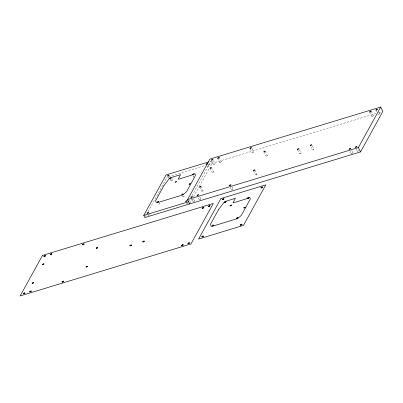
<?xml version="1.0" encoding="UTF-8"?>
<svg xmlns="http://www.w3.org/2000/svg" width="403" height="403" viewBox="0 0 403 403"><rect width="100%" height="100%" fill="white"/><g stroke="black" fill="none" stroke-linecap="round" stroke-linejoin="round"><path stroke-width="0.3" stroke-dasharray="2.02 1.51" d="M145.423 216.482L146.027 215.388M148.143 211.555L167.154 177.068M188.644 201.742L189.551 200.1M191.964 195.717L210.981 161.23L212.038 163.406L210.225 166.691M190.004 203.364L192.417 198.986M193.626 196.795L199.057 186.942M199.359 186.398L209.021 168.877M209.787 161.593L210.981 161.23M168.353 176.705L205.454 165.406M208.447 164.5L376.236 113.414M378.639 112.679L381.047 111.948M378.805 111.958L379.596 113.586M375.898 110.064L376.689 111.696M371.203 111.152L373.314 115.5M369.616 111.979L371.727 116.326M356.166 148.914L357.486 151.634M351.733 150.546L352.791 152.722M350.147 151.372L351.204 153.543M312.3 145.821L313.887 149.08M310.713 146.647L312.3 149.906M299.464 149.725L301.051 152.989M297.615 150.007L299.464 153.81M265.204 151.12L267.315 155.467M263.844 151.825L265.955 156.173M252.082 148.667L253.663 151.926M250.228 148.949L252.077 152.752M254.847 169.905L256.958 174.252M253.487 170.61L255.598 174.957M219.237 157.422L221.348 161.764M232.083 186.977L233.141 189.148A0.897 0.297 -25.9 0 1 232.329 189.899M217.65 158.243L219.761 162.59M230.234 187.259L231.554 189.974M213.484 160.419L215.066 163.678M211.897 161.245L213.479 164.505M211.348 167.517L213.459 171.859M208.255 164.505L208.784 165.593M209.988 168.222L212.099 172.57M200.991 186.302L203.102 190.649M199.631 187.007L201.742 191.354M193.178 176.056L193.707 177.144A0.771 0.257 -25.9 0 0 193.883 177.199M199.772 196.815L200.825 198.986M198.185 197.636L199.238 199.812M193.485 198.724L194.543 200.901M191.637 199.006L192.956 201.727M182.302 195.782L182.831 196.871M171.769 179.058L172.293 180.146M170.142 179.224L170.932 180.851M168.071 177.083L168.6 178.166M193.707 177.144L193.687 177.078A0.771 0.257 -25.9 0 1 193.898 176.791M231.755 190.035A0.897 0.297 -25.9 0 1 231.952 189.44A0.897 0.297 -25.9 0 1 233.141 189.148M357.693 151.694A0.897 0.297 -25.9 0 1 357.95 151.06A0.897 0.297 -25.9 0 1 359.093 150.853A0.897 0.297 -25.9 0 1 358.05 151.629M168.691 177.879A0.897 0.297 -25.9 0 1 168.827 177.758M169.618 177.345A0.897 0.297 -25.9 0 1 169.814 177.295M149.664 214.562A0.897 0.297 -25.9 0 1 149.266 215.096M149.065 215.212A0.897 0.297 -25.9 0 1 148.213 215.449A0.897 0.297 -25.9 0 1 148.168 215.101M148.672 214.739A0.897 0.297 -25.9 0 1 149.095 214.567M188.251 202.986A0.897 0.297 -25.9 0 1 187.239 203.636A0.897 0.297 -25.9 0 1 186.68 203.465M186.901 203.228A0.897 0.297 -25.9 0 1 187.269 202.991M312.668 149.951A0.897 0.297 -25.9 0 0 313.907 149.155A0.897 0.297 -25.9 0 0 312.698 149.372A0.897 0.297 -25.9 0 0 312.668 149.951M299.832 153.86A0.897 0.297 -25.9 0 0 301.071 153.064A0.897 0.297 -25.9 0 0 299.862 153.276A0.897 0.297 -25.9 0 0 299.832 153.86M252.444 152.797A0.897 0.297 -25.9 0 0 253.689 152.002A0.897 0.297 -25.9 0 0 252.474 152.218A0.897 0.297 -25.9 0 0 252.444 152.797M213.852 164.55A0.897 0.297 -25.9 0 0 215.091 163.754A0.897 0.297 -25.9 0 0 213.877 163.971A0.897 0.297 -25.9 0 0 213.852 164.55M193.329 201.772A0.897 0.297 -25.9 0 0 194.568 200.976A0.897 0.297 -25.9 0 0 193.354 201.193A0.897 0.297 -25.9 0 0 193.329 201.772M378.382 114.457A0.897 0.297 -25.9 0 0 379.621 113.661A0.897 0.297 -25.9 0 0 378.407 113.878A0.897 0.297 -25.9 0 0 378.382 114.457M351.572 153.593A0.897 0.297 -25.9 0 0 352.811 152.797A0.897 0.297 -25.9 0 0 351.602 153.009A0.897 0.297 -25.9 0 0 351.572 153.593M372.095 116.371A0.897 0.297 -25.9 0 0 373.334 115.575A0.897 0.297 -25.9 0 0 372.125 115.792A0.897 0.297 -25.9 0 0 372.095 116.371M220.134 162.636A0.897 0.297 -25.9 0 0 221.373 161.84A0.897 0.297 -25.9 0 0 220.159 162.056A0.897 0.297 -25.9 0 0 220.134 162.636M199.611 199.858A0.897 0.297 -25.9 0 0 200.85 199.062A0.897 0.297 -25.9 0 0 199.636 199.278A0.897 0.297 -25.9 0 0 199.611 199.858M266.272 156.213A0.771 0.257 -25.9 0 0 267.335 155.528A0.771 0.257 -25.9 0 0 266.297 155.714A0.771 0.257 -25.9 0 0 266.272 156.213M202.059 191.395A0.771 0.257 -25.9 0 0 203.122 190.715A0.771 0.257 -25.9 0 0 202.084 190.896A0.771 0.257 -25.9 0 0 202.059 191.395M212.416 172.61A0.771 0.257 -25.9 0 0 213.479 171.925A0.771 0.257 -25.9 0 0 212.441 172.111A0.771 0.257 -25.9 0 0 212.416 172.61M255.915 174.998A0.771 0.257 -25.9 0 0 256.978 174.318A0.771 0.257 -25.9 0 0 255.94 174.499A0.771 0.257 -25.9 0 0 255.915 174.998M183.148 196.911A0.771 0.257 -25.9 0 0 184.211 196.226A0.771 0.257 -25.9 0 0 183.169 196.412A0.771 0.257 -25.9 0 0 183.148 196.911M158.686 204.356A0.771 0.257 -25.9 0 0 159.749 203.671A0.771 0.257 -25.9 0 0 158.711 203.858A0.771 0.257 -25.9 0 0 158.686 204.356M171.25 180.892A0.771 0.257 -25.9 0 0 172.313 180.212A0.771 0.257 -25.9 0 0 171.275 180.393A0.771 0.257 -25.9 0 0 171.25 180.892M207.565 166.464A0.897 0.297 -25.9 0 0 208.804 165.668A0.897 0.297 -25.9 0 0 207.595 165.885A0.897 0.297 -25.9 0 0 207.565 166.464"/><path stroke-width="0.6" d="M247.477 198.467L247.467 198.619A0.771 0.257 -25.9 0 0 248.636 198.261L248.822 198.059A0.771 0.257 -25.9 0 0 248.344 197.913A0.771 0.257 -25.9 0 0 247.477 198.467L248.822 198.059M23.973 293.757L24.427 292.936M44.496 256.54L44.95 255.714M32.678 283.39L33.066 282.684M43.035 264.605L43.423 263.9M30.255 291.848L30.709 291.021M50.778 254.625L51.231 253.804M62.566 282.009L63.019 281.183M83.089 244.787L83.542 243.966M86.534 266.993L86.922 266.287M96.891 248.208L97.279 247.502M189.702 203.913L187.591 199.566L209.928 159.059L380.739 107.052L382.85 111.399L360.514 151.906L144.823 217.575L143.765 215.404L166.101 174.897L208.588 161.961M130.476 245.845L130.93 245.024M143.312 241.936L143.765 241.115M182.216 245.578L182.67 244.757M202.739 208.356L203.193 207.535M188.503 243.664L188.957 242.843M209.026 206.447L209.479 205.621M202.407 236.863L202.86 236.042M222.93 199.641L223.383 198.82M225.181 202.326L225.569 201.621M212.618 225.791L213.006 225.086M230.531 205.837L230.919 205.132M237.08 218.34L237.468 217.64M247.956 198.619L248.344 197.913M244.314 207.933L244.702 207.228M241.004 225.111L241.457 224.29M261.527 187.889L261.98 187.068M187.591 199.566L358.403 147.558L380.739 107.052M143.765 215.404L188.644 201.742M222.37 199.47L223.942 198.991M260.968 187.717L262.539 187.239M43.937 256.363L45.504 255.885M50.219 254.454L51.791 253.976M82.534 244.616L84.101 244.137M202.18 208.185L203.752 207.706M208.467 206.276L210.039 205.797M224.703 202.18L226.053 201.767M230.053 205.691L231.398 205.278M42.557 264.454L43.902 264.046M96.413 248.057L97.758 247.649M243.835 207.787L245.18 207.374M129.917 245.674L131.489 245.195M142.753 241.765L144.324 241.286M212.139 225.64L213.484 225.232M236.601 218.194L237.946 217.786M32.2 283.244L33.545 282.83M86.056 266.846L87.401 266.433M201.848 236.692L203.419 236.213M240.445 224.939L242.017 224.461M23.414 293.585L24.981 293.107M29.696 291.671L31.268 291.198M62.012 281.833L63.578 281.359M181.657 245.407L183.229 244.928M187.944 243.493L189.516 243.014M358.403 147.558L360.514 151.906M207.328 163.95A0.897 0.297 -25.9 0 1 206.119 164.197A0.897 0.297 -25.9 0 1 207.228 163.401A0.897 0.297 -25.9 0 1 207.5 163.83M42.486 255.442L20.15 295.948L190.962 243.941L213.298 203.434L42.486 255.442M163.92 185.622L155.568 200.77L156.409 202.613A1.793 0.599 -25.9 0 0 157.543 202.613L182 195.163A1.793 0.599 -25.9 0 0 183.587 194.342L186.503 191.742L195.5 175.421L194.916 173.794A1.793 0.599 -25.9 0 0 193.364 173.945A1.793 0.599 -25.9 0 0 191.763 175.093L178.907 179.108A1.385 0.463 -25.9 0 1 178.267 178.912L180.594 174.685L170.948 177.622A1.536 0.514 -25.9 0 0 169.361 178.539L163.92 185.622M220.92 198.543L198.583 239.05L243.462 225.388L265.799 184.876L220.92 198.543M218.738 209.268L210.386 224.416L211.227 226.264A1.793 0.599 -25.9 0 0 212.361 226.259L236.818 218.814A1.793 0.599 -25.9 0 0 238.405 217.988L241.321 215.388L250.318 199.067L249.734 197.44A1.793 0.599 -25.9 0 0 248.183 197.596A1.793 0.599 -25.9 0 0 246.581 198.744L233.725 202.754A1.385 0.463 -25.9 0 1 233.085 202.558L235.417 198.331L225.766 201.268A1.536 0.514 -25.9 0 0 224.179 202.185L218.738 209.268M193.929 174.509L193.818 174.615A0.771 0.257 -25.9 0 1 192.649 174.973L192.629 174.907A0.771 0.257 -25.9 0 1 193.526 174.262A0.771 0.257 -25.9 0 1 193.929 174.509M202.21 236.909A0.897 0.297 -25.9 0 0 203.45 236.113A0.897 0.297 -25.9 0 0 202.235 236.329A0.897 0.297 -25.9 0 0 202.21 236.909M240.808 225.156A0.897 0.297 -25.9 0 0 242.047 224.36A0.897 0.297 -25.9 0 0 240.833 224.577A0.897 0.297 -25.9 0 0 240.808 225.156M212.452 225.831A0.771 0.257 -25.9 0 0 213.514 225.146A0.771 0.257 -25.9 0 0 212.477 225.332A0.771 0.257 -25.9 0 0 212.452 225.831M225.015 202.366A0.771 0.257 -25.9 0 0 226.078 201.681A0.771 0.257 -25.9 0 0 225.04 201.868A0.771 0.257 -25.9 0 0 225.015 202.366M230.36 205.878A0.771 0.257 -25.9 0 0 231.423 205.198A0.771 0.257 -25.9 0 0 230.385 205.379A0.771 0.257 -25.9 0 0 230.36 205.878M244.142 207.973A0.771 0.257 -25.9 0 0 245.205 207.293A0.771 0.257 -25.9 0 0 244.168 207.474A0.771 0.257 -25.9 0 0 244.142 207.973M236.909 218.386A0.771 0.257 -25.9 0 0 237.971 217.701A0.771 0.257 -25.9 0 0 236.934 217.887A0.771 0.257 -25.9 0 0 236.909 218.386M261.33 187.939A0.897 0.297 -25.9 0 0 262.57 187.143A0.897 0.297 -25.9 0 0 261.356 187.355A0.897 0.297 -25.9 0 0 261.33 187.939M222.733 199.686A0.897 0.297 -25.9 0 0 223.972 198.891A0.897 0.297 -25.9 0 0 222.758 199.107A0.897 0.297 -25.9 0 0 222.733 199.686M44.3 256.585A0.897 0.297 -25.9 0 0 45.539 255.789A0.897 0.297 -25.9 0 0 44.325 256.006A0.897 0.297 -25.9 0 0 44.3 256.585M50.582 254.671A0.897 0.297 -25.9 0 0 51.821 253.875A0.897 0.297 -25.9 0 0 50.607 254.091A0.897 0.297 -25.9 0 0 50.582 254.671M23.777 293.807A0.897 0.297 -25.9 0 0 25.016 293.011A0.897 0.297 -25.9 0 0 23.802 293.228A0.897 0.297 -25.9 0 0 23.777 293.807M30.059 291.893A0.897 0.297 -25.9 0 0 31.298 291.097A0.897 0.297 -25.9 0 0 30.084 291.314A0.897 0.297 -25.9 0 0 30.059 291.893M62.374 282.055A0.897 0.297 -25.9 0 0 63.614 281.259A0.897 0.297 -25.9 0 0 62.4 281.475A0.897 0.297 -25.9 0 0 62.374 282.055M82.897 244.833A0.897 0.297 -25.9 0 0 84.136 244.037A0.897 0.297 -25.9 0 0 82.922 244.253A0.897 0.297 -25.9 0 0 82.897 244.833M130.28 245.895A0.897 0.297 -25.9 0 0 131.524 245.1A0.897 0.297 -25.9 0 0 130.31 245.311A0.897 0.297 -25.9 0 0 130.28 245.895M143.12 241.986A0.897 0.297 -25.9 0 0 144.36 241.19A0.897 0.297 -25.9 0 0 143.146 241.407A0.897 0.297 -25.9 0 0 143.12 241.986M182.025 245.629A0.897 0.297 -25.9 0 0 183.264 244.833A0.897 0.297 -25.9 0 0 182.05 245.044A0.897 0.297 -25.9 0 0 182.025 245.629M188.307 243.714A0.897 0.297 -25.9 0 0 189.546 242.918A0.897 0.297 -25.9 0 0 188.332 243.135A0.897 0.297 -25.9 0 0 188.307 243.714M202.548 208.406A0.897 0.297 -25.9 0 0 203.787 207.61A0.897 0.297 -25.9 0 0 202.573 207.827A0.897 0.297 -25.9 0 0 202.548 208.406M208.83 206.492A0.897 0.297 -25.9 0 0 210.069 205.696A0.897 0.297 -25.9 0 0 208.855 205.913A0.897 0.297 -25.9 0 0 208.83 206.492M86.363 267.033A0.771 0.257 -25.9 0 0 87.426 266.353A0.771 0.257 -25.9 0 0 86.388 266.534A0.771 0.257 -25.9 0 0 86.363 267.033M32.507 283.43A0.771 0.257 -25.9 0 0 33.57 282.75A0.771 0.257 -25.9 0 0 32.532 282.931A0.771 0.257 -25.9 0 0 32.507 283.43M42.869 264.645A0.771 0.257 -25.9 0 0 43.927 263.96A0.771 0.257 -25.9 0 0 42.889 264.146A0.771 0.257 -25.9 0 0 42.869 264.645M96.725 248.248A0.771 0.257 -25.9 0 0 97.788 247.563A0.771 0.257 -25.9 0 0 96.745 247.749A0.771 0.257 -25.9 0 0 96.725 248.248M297.721 149.513A0.897 0.297 -25.9 0 0 298.961 148.717A0.897 0.297 -25.9 0 0 297.752 148.934A0.897 0.297 -25.9 0 0 297.721 149.513M310.557 145.604A0.897 0.297 -25.9 0 0 311.796 144.808A0.897 0.297 -25.9 0 0 310.587 145.025A0.897 0.297 -25.9 0 0 310.557 145.604M229.816 185.672A0.897 0.297 -25.9 0 0 231.055 184.876A0.897 0.297 -25.9 0 0 229.841 185.093A0.897 0.297 -25.9 0 0 229.816 185.672M250.339 148.455A0.897 0.297 -25.9 0 0 251.578 147.654A0.897 0.297 -25.9 0 0 250.364 147.871A0.897 0.297 -25.9 0 0 250.339 148.455M211.741 160.203A0.897 0.297 -25.9 0 0 212.98 159.407A0.897 0.297 -25.9 0 0 211.766 159.623A0.897 0.297 -25.9 0 0 211.741 160.203M191.218 197.425A0.897 0.297 -25.9 0 0 192.458 196.629A0.897 0.297 -25.9 0 0 191.244 196.845A0.897 0.297 -25.9 0 0 191.218 197.425M197.5 195.51A0.897 0.297 -25.9 0 0 198.739 194.714A0.897 0.297 -25.9 0 0 197.525 194.931A0.897 0.297 -25.9 0 0 197.5 195.51M218.023 158.288A0.897 0.297 -25.9 0 0 219.262 157.492A0.897 0.297 -25.9 0 0 218.048 157.709A0.897 0.297 -25.9 0 0 218.023 158.288M369.984 112.024A0.897 0.297 -25.9 0 0 371.223 111.228A0.897 0.297 -25.9 0 0 370.014 111.445A0.897 0.297 -25.9 0 0 369.984 112.024M376.271 110.11A0.897 0.297 -25.9 0 0 377.51 109.314A0.897 0.297 -25.9 0 0 376.296 109.53A0.897 0.297 -25.9 0 0 376.271 110.11M355.748 147.332A0.897 0.297 -25.9 0 0 356.987 146.536A0.897 0.297 -25.9 0 0 355.773 146.752A0.897 0.297 -25.9 0 0 355.748 147.332M349.461 149.246A0.897 0.297 -25.9 0 0 350.701 148.45A0.897 0.297 -25.9 0 0 349.492 148.667A0.897 0.297 -25.9 0 0 349.461 149.246M210.306 168.263A0.771 0.257 -25.9 0 0 211.368 167.577A0.771 0.257 -25.9 0 0 210.331 167.764A0.771 0.257 -25.9 0 0 210.306 168.263M199.948 187.047A0.771 0.257 -25.9 0 0 201.011 186.367A0.771 0.257 -25.9 0 0 199.974 186.554A0.771 0.257 -25.9 0 0 199.948 187.047M264.161 151.866A0.771 0.257 -25.9 0 0 265.224 151.185A0.771 0.257 -25.9 0 0 264.187 151.367A0.771 0.257 -25.9 0 0 264.161 151.866M253.804 170.65A0.771 0.257 -25.9 0 0 254.867 169.97A0.771 0.257 -25.9 0 0 253.83 170.157A0.771 0.257 -25.9 0 0 253.804 170.65M175.542 182.232A0.771 0.257 -25.9 0 0 176.605 181.546A0.771 0.257 -25.9 0 0 175.567 181.733A0.771 0.257 -25.9 0 0 175.542 182.232M170.197 178.72A0.771 0.257 -25.9 0 0 171.26 178.035A0.771 0.257 -25.9 0 0 170.222 178.222A0.771 0.257 -25.9 0 0 170.197 178.72M157.633 202.185A0.771 0.257 -25.9 0 0 158.696 201.5A0.771 0.257 -25.9 0 0 157.659 201.686A0.771 0.257 -25.9 0 0 157.633 202.185M189.324 184.327A0.771 0.257 -25.9 0 0 190.387 183.642A0.771 0.257 -25.9 0 0 189.35 183.828A0.771 0.257 -25.9 0 0 189.324 184.327M182.091 194.735A0.771 0.257 -25.9 0 0 183.153 194.055A0.771 0.257 -25.9 0 0 182.116 194.236A0.771 0.257 -25.9 0 0 182.091 194.735M167.915 176.04A0.897 0.297 -25.9 0 0 169.154 175.245A0.897 0.297 -25.9 0 0 167.94 175.461A0.897 0.297 -25.9 0 0 167.915 176.04M147.392 213.263A0.897 0.297 -25.9 0 0 148.631 212.467A0.897 0.297 -25.9 0 0 147.417 212.683A0.897 0.297 -25.9 0 0 147.392 213.263M185.99 201.51A0.897 0.297 -25.9 0 0 187.229 200.714A0.897 0.297 -25.9 0 0 186.015 200.931A0.897 0.297 -25.9 0 0 185.99 201.51"/></g></svg>
